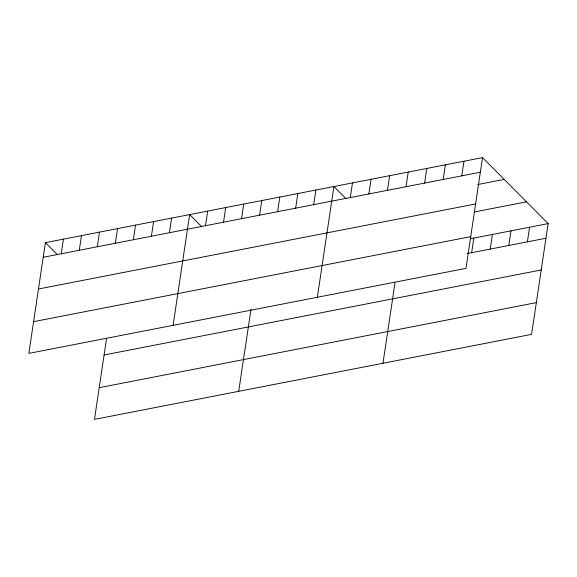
<?xml version="1.0" encoding="UTF-8"?>
<svg xmlns="http://www.w3.org/2000/svg" width="577" height="577" viewBox="0 0 577 577"><rect width="100%" height="100%" fill="white"/><g stroke="black" fill="none" stroke-linecap="round" stroke-linejoin="round"><path stroke-width="0.87" d="M45.403 242.643L28.85 353.391L465.978 268.355L482.531 157.615L45.403 242.643L57.433 254.745M61.249 253.772L63.434 239.138M79.28 250.267L81.465 235.632M97.311 246.754L99.496 232.12M115.342 243.249L117.528 228.615M106.464 339.132L94.469 419.385L531.597 334.357L548.15 223.609L482.531 157.615M133.374 239.743L135.559 225.109M151.405 236.231L153.59 221.604M169.436 232.726L171.621 218.092M173.1 325.327L189.653 214.586L201.683 226.682M205.499 225.715L207.684 211.081M223.53 222.203L225.715 207.569M241.561 218.697L243.746 204.063M259.592 215.192L261.778 200.558M238.719 391.321L250.981 309.315M277.624 211.68L279.809 197.045M295.655 208.174L297.84 193.54M313.686 204.669L315.879 190.035M317.357 297.27L333.91 186.522L345.94 198.625M350.297 197.543L352.482 182.909M368.876 193.93L371.061 179.296M387.456 190.316L389.641 175.682M406.035 186.703L408.22 172.069M382.977 363.265L394.971 283.011M424.607 183.089L426.8 168.455M443.186 179.476L445.372 164.842M461.766 175.862L463.951 161.228M471.654 252.704L473.84 238.07M490.226 249.084L492.419 234.457M508.806 245.47L510.991 230.843M527.385 241.857L529.571 227.223M43.21 257.277L480.345 172.249M477.648 184.553L504.183 179.397M38.471 288.998L475.607 203.962M474.301 211.99L526.498 201.835M33.589 321.67L470.724 236.642M470.298 238.755L548.15 223.609M467.226 253.563L545.965 238.243M104.091 354.992L541.226 269.964M99.208 387.672L536.336 302.637"/></g></svg>
